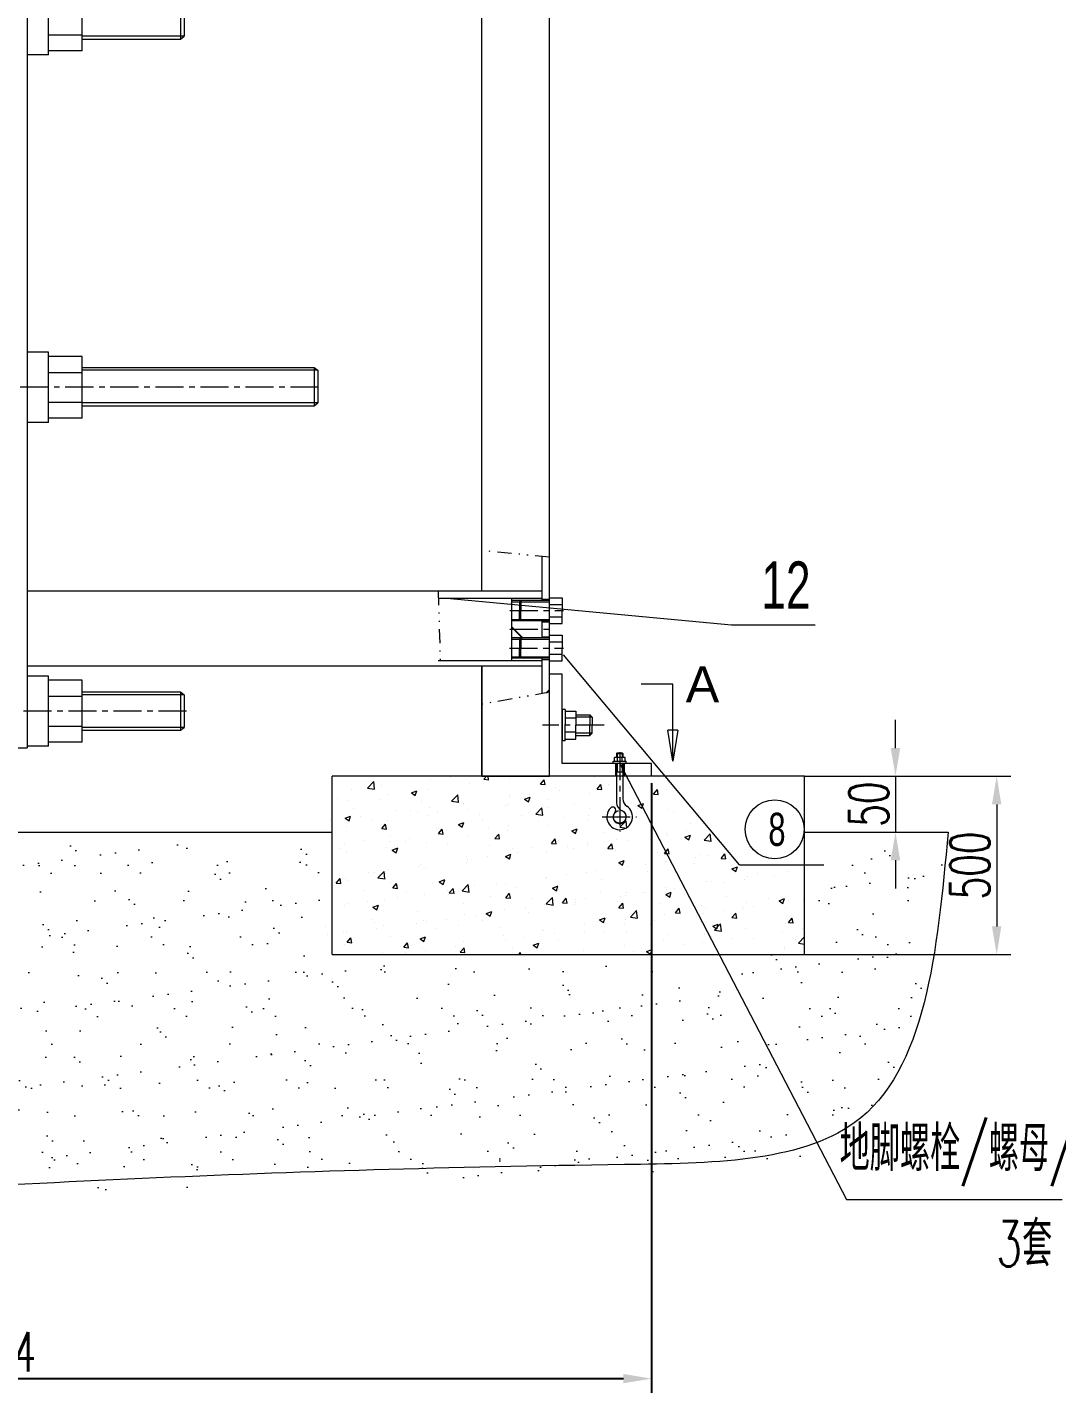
# Model space of a CAD drawing. Header units: millimetres. Extents: x 2882 to 3476, y 1065 to 1485.
# Drawn here: x 3013.6 to 3105, y 1227.7 to 1349 of the extents above; entities that cross this region are included whole.
import ezdxf

# ---------------------------------------------------------------- set-up
doc = ezdxf.new("R2010")
doc.units = ezdxf.units.MM
doc.linetypes.add('CENTERX2', pattern=[4, 2.5, -0.5, 0.5, -0.5])
doc.linetypes.add('DIVIDE', pattern=[31.75, 12.7, -6.35, 0, -6.35, 0, -6.35])
doc.layers.get('DEFPOINTS').update_dxf_attribs({"lineweight": 18})
for name, color, linetype, lineweight, true_color in [('1', 1, 'Continuous', 18, 0xff0000), ('2', 2, 'Continuous', 18, 0xffff00), ('3', 3, 'CENTERX2', 18, 0x00ff00), ('4', 4, 'DIVIDE', 18, 0x00ffff)]:
    doc.layers.add(name, color=color, linetype=linetype, lineweight=lineweight, true_color=true_color)
doc.styles.add('HZ', font='txt.shx', dxfattribs={"width": 0.67, "bigfont": 'hztxt.shx'})
doc.styles.get("Standard").update_dxf_attribs({"font": 'arial.ttf'})
doc.dimstyles.new('STANDARD$0', dxfattribs={"dimtxt": 3.5, "dimasz": 2.5, "dimexe": 1.25, "dimexo": 0.625, "dimtad": 1, "dimdec": 4, "dimdsep": 46, "dimtxsty": 'HZ', "dimcen": 2.5, "dimdle": 5, "dimadec": 0, "dimazin": 0, "dimtfac": 1, "dimtmove": 0, "dimatfit": 3, "dimfxl": 0, "dimtolj": 1, "dimlwd": -1, "dimlwe": -1, "dimarcsym": 0})

# ---------------------------------------------------------------- blocks, each defined once
blk = doc.blocks.new('_CLOSED')
at = {"color": 0, "linetype": 'ByBlock', "lineweight": -2}
for p, q in [((-1, 0.166667), (0, 0)), ((-1, 0.166667), (-1, -0.166667)), ((0, 0), (-1, -0.166667)), ((0, 0), (-1, 0))]:
    blk.add_line(p, q, dxfattribs=at)
blk = doc.blocks.new('*D32')
at = {"layer": '2', "color": 2, "transparency": 16777216}
for p, q in [((3082.6, 1282.47), (3100.91, 1282.47)), ((3099.66, 1279.97), (3099.66, 1269.13)), ((3082.6, 1266.63), (3100.91, 1266.63))]:
    blk.add_line(p, q, dxfattribs=at)
for points in [[(3099.24, 1279.97), (3100.07, 1279.97), (3099.66, 1282.47)], [(3099.24, 1269.13), (3100.07, 1269.13), (3099.66, 1266.63)]]:
    blk.add_solid(points, dxfattribs=at)
at = {"layer": 'DEFPOINTS', "color": 0, "transparency": 16777216}
for p in [(3082.6, 1282.47), (3082.6, 1266.63), (3099.66, 1266.63)]:
    blk.add_point(p, dxfattribs=at)
at = {"layer": '2', "color": 2, "transparency": 16777216, "insert": (3097.28, 1274.55), "char_height": 3.5, "attachment_point": 5, "rotation": 90, "style": 'HZ'}
blk.add_mtext('\\A1;500', dxfattribs=at)
blk = doc.blocks.new('*D33')
at = {"layer": '2', "color": 2, "transparency": 16777216}
for p, q in [((3090.67, 1284.97), (3090.67, 1287.47)), ((3082.6, 1282.47), (3091.92, 1282.47)), ((3090.67, 1282.47), (3090.67, 1277.51)), ((3082.6, 1277.51), (3091.92, 1277.51)), ((3090.67, 1275.01), (3090.67, 1272.51))]:
    blk.add_line(p, q, dxfattribs=at)
for points in [[(3090.25, 1284.97), (3091.09, 1284.97), (3090.67, 1282.47)], [(3090.25, 1275.01), (3091.09, 1275.01), (3090.67, 1277.51)]]:
    blk.add_solid(points, dxfattribs=at)
at = {"layer": 'DEFPOINTS', "color": 0, "transparency": 16777216}
for p in [(3082.6, 1282.47), (3082.6, 1277.51), (3090.67, 1277.51)]:
    blk.add_point(p, dxfattribs=at)
at = {"layer": '2', "color": 2, "transparency": 16777216, "insert": (3088.3, 1279.99), "char_height": 3.5, "attachment_point": 5, "rotation": 90, "style": 'HZ'}
blk.add_mtext('\\A1;50', dxfattribs=at)
blk = doc.blocks.new('*D56')
at = {"color": 0, "transparency": 16777216}
for p, q in [((3069.01, 1281.85), (3069.01, 1227.73)), ((2953.64, 1234.12), (2953.64, 1227.73)), ((2956.14, 1228.98), (3066.51, 1228.98))]:
    blk.add_line(p, q, dxfattribs=at)
for points in [[(2956.14, 1229.4), (2956.14, 1228.57), (2953.64, 1228.98)], [(3066.51, 1229.4), (3066.51, 1228.57), (3069.01, 1228.98)]]:
    blk.add_solid(points, dxfattribs=at)
at = {"layer": 'DEFPOINTS', "color": 0, "transparency": 16777216}
for p in [(3069.01, 1282.47), (2953.64, 1234.74), (3069.01, 1228.98)]:
    blk.add_point(p, dxfattribs=at)
at = {"color": 0, "transparency": 16777216, "insert": (3011.33, 1231.36), "char_height": 3.5, "attachment_point": 5, "style": 'HZ'}
blk.add_mtext('\\A1;924', dxfattribs=at)

msp = doc.modelspace()

# ---------------------------------------------------------------- hatches: boundary and pattern name
at = {"ltscale": 0.25}
h = msp.add_hatch(dxfattribs=at)
h.set_pattern_fill('ANSI31', color=256, scale=4.2, style=0)
h.set_pattern_definition([(45, (2759.299, 631.195), (-9.42927, 9.42927), [])])
h.paths.add_polyline_path([(3059.94118, 1301.91648), (3059.25325, 1301.98446), (3059.25325, 1298.18602), (3059.94118, 1298.18602)], flags=0)
h.paths.add_polyline_path([(3059.94118, 1292.8453), (3059.25325, 1292.8453), (3059.25325, 1289.80622), (3059.94118, 1289.92806), (3059.94118, 1291.54516)], flags=0)
h = msp.add_hatch(dxfattribs=at)
h.set_pattern_fill('ANSI31', color=256, scale=4.2, angle=90, style=0)
h.set_pattern_definition([(135, (2759.299, 631.195), (-9.42927, -9.42927), [])])
h.paths.add_polyline_path([(3059.25325, 1298.08514), (3059.25325, 1298.28472), (3056.55685, 1298.28472), (3056.55685, 1298.08514), (3057.40672, 1298.08514)], flags=0)
h.paths.add_polyline_path([(3056.55685, 1298.08514), (3056.55685, 1297.95851), (3057.27026, 1297.95851), (3057.40672, 1298.08514)], flags=0)
h.paths.add_polyline_path([(3057.40672, 1296.26923), (3057.27026, 1296.39586), (3056.55685, 1296.39586), (3056.55685, 1296.26923)], flags=0)
h.paths.add_polyline_path([(3057.40672, 1296.26923), (3056.55685, 1296.26923), (3056.55685, 1295.51566), (3059.25325, 1295.51566), (3059.25325, 1296.03787), (3058.38737, 1296.26923)], flags=0)
h.paths.add_polyline_path([(3056.55685, 1295.51566), (3056.55685, 1294.7621), (3057.40672, 1294.7621), (3059.25325, 1294.7621), (3059.25325, 1295.51566)], flags=0)
h.paths.add_polyline_path([(3057.27026, 1294.63547), (3057.40672, 1294.7621), (3056.55685, 1294.7621), (3056.55685, 1294.63547)], flags=0)
h.paths.add_polyline_path([(3057.40672, 1292.94619), (3057.27026, 1293.07282), (3056.55685, 1293.07282), (3056.55685, 1292.94619)], flags=0)
h.paths.add_polyline_path([(3059.25325, 1292.7466), (3059.25325, 1292.94619), (3057.40672, 1292.94619), (3056.55685, 1292.94619), (3056.55685, 1292.7466)], flags=0)
at = {"layer": '2'}
h = msp.add_hatch(dxfattribs=at)
h.set_pattern_fill('AR-SAND', color=256, scale=0.1, style=0)
h.set_pattern_definition([(37.5, (2759.299, 631.1955), (-0.160003, 4.894132), [0, -3.8608, 0, -4.318, 0, -4.1275]), (7.5, (2759.299, 631.1955), (4.49523, 7.16825), [0, -2.0828, 0, -3.4798, 0, -1.3335]), (327.5, (2756.1748, 631.1955), (7.909924, 0.014372), [0, -1.27, 0, -4.572, 0, -5.969]), (317.5, (2756.175, 631.1955), (7.635565, 2.229293), [0, -0.635, 0, -2.9972, 0, -3.429])])
edge = h.paths.add_edge_path(flags=0)
edge.add_spline(control_points=[(3083.68021, 1249.93619), (3084.89727, 1250.39675), (3093.25051, 1254.68216), (3094.37249, 1266.91394), (3095.34422, 1277.50778)], knot_values=[0, 0, 0, 0, 4.242408219, 31.681497009, 31.681497009, 31.681497009, 31.681497009], weights=[1, 1, 1, 1, 1], degree=3, periodic=0)
edge.add_line((3095.34422, 1277.50778), (3083.42731, 1277.50778))
edge.add_arc((3080.94054, 1278.32982), 2.61912, 309.2868787, 341.7078902, ccw=False)
edge.add_line((3082.59897, 1276.30266), (3082.59897, 1266.63354))
edge.add_line((3082.59897, 1266.63354), (3075.001, 1266.63354))
edge.add_line((3075.001, 1266.63354), (3083.68021, 1249.93619))
h = msp.add_hatch(dxfattribs=at)
h.set_pattern_fill('AR-SAND', color=256, scale=0.1, style=0)
h.set_pattern_definition([(37.5, (2165.005, 630.219), (-0.160003, 4.894132), [0, -3.8608, 0, -4.318, 0, -4.1275]), (7.5, (2165.005, 630.219), (4.495233, 7.16825), [0, -2.0828, 0, -3.4798, 0, -1.3335]), (327.5, (2161.881, 630.219), (7.909924, 0.014372), [0, -1.27, 0, -4.572, 0, -5.969]), (317.5, (2161.881, 630.219), (7.635565, 2.229293), [0, -0.635, 0, -2.9972, 0, -3.429])])
edge = h.paths.add_edge_path(flags=0)
edge.add_spline(control_points=[(2931.34531, 1276.53142), (2928.79661, 1267.68021), (2920.81709, 1239.96874), (3001.38374, 1244.70351), (3038.38643, 1246.78755), (3078.59278, 1247.14587), (3083.38641, 1248.95983)], knot_values=[0, 0, 0, 0, 24.206218146, 75.785082964, 166.21556934, 183.086751471, 183.086751471, 183.086751471, 183.086751471], weights=[1, 1, 1, 1, 1, 1, 1], degree=3, periodic=0)
edge.add_line((3083.38641, 1248.95983), (3074.7072, 1265.65718))
edge.add_line((3074.7072, 1265.65718), (3040.35198, 1265.65718))
edge.add_line((3040.35198, 1265.65718), (3040.35198, 1276.53142))
edge.add_line((3040.35198, 1276.53142), (2984.25671, 1276.53142))
edge.add_line((2984.25671, 1276.53142), (2984.25671, 1265.65718))
edge.add_line((2984.25671, 1265.65718), (2942.30351, 1265.65718))
edge.add_line((2942.30351, 1265.65718), (2942.30351, 1276.53142))
edge.add_line((2942.30351, 1276.53142), (2931.34531, 1276.53142))

# ---------------------------------------------------------------- linework, layer by layer
at = {"layer": '1', "ltscale": 0.25}
for p, q in [((3013.56863, 1426.71796), (3013.56863, 1284.99316)), ((3053.93098, 1298.91616), (3053.93098, 1426.71796)), ((3059.94118, 1282.47316), (3059.94118, 1426.71796)), ((3013.56863, 1352.75273), (3013.56863, 1346.51463)), ((3027.162, 1351.33498), (3027.162, 1347.93238)), ((3027.5022, 1351.0835), (3027.5022, 1348.18385)), ((3027.162, 1347.93238), (3027.5022, 1348.18385)), ((3013.56863, 1320.12737), (3013.56863, 1313.88927)), ((3039.03025, 1318.77037), (3039.37045, 1318.5189)), ((3039.03025, 1318.77037), (3039.03025, 1315.36777)), ((3039.37045, 1318.5189), (3039.37045, 1315.61925)), ((3039.37045, 1318.45815), (3039.37045, 1315.61925)), ((3039.03025, 1315.36777), (3039.37045, 1315.61925)), ((3059.25325, 1301.98446), (3059.25325, 1298.08514)), ((3059.25325, 1298.91616), (3013.56863, 1298.91616)), ((3050.07111, 1298.28472), (3059.25325, 1298.28472)), ((3056.55685, 1298.28472), (3056.55685, 1292.7466)), ((3056.55685, 1297.95851), (3057.27026, 1297.95851)), ((3057.40672, 1298.08514), (3057.27026, 1297.95851)), ((3057.27026, 1297.95851), (3057.27026, 1297.17718)), ((3059.94118, 1298.08514), (3057.40672, 1298.08514)), ((3057.40672, 1298.08514), (3057.40672, 1297.17718)), ((3059.25325, 1298.18602), (3059.94118, 1298.18602)), ((3059.94118, 1298.31232), (3061.0616, 1298.31232)), ((3059.94118, 1297.72037), (3061.0616, 1297.72037)), ((3061.0616, 1298.31232), (3061.0616, 1297.17718)), ((3056.55685, 1296.39586), (3057.26429, 1296.39586)), ((3057.27026, 1296.39586), (3057.27026, 1297.17718)), ((3057.40672, 1296.26923), (3057.27026, 1296.39586)), ((3057.40672, 1296.26923), (3057.40672, 1297.17718)), ((3059.94118, 1296.26923), (3057.40672, 1296.26923)), ((3059.25325, 1296.26923), (3059.25325, 1294.7621)), ((3059.25325, 1296.16834), (3059.94118, 1296.16834)), ((3059.94118, 1296.634), (3061.0616, 1296.634)), ((3059.94118, 1296.04205), (3061.0616, 1296.04205)), ((3061.0616, 1296.04205), (3061.0616, 1297.17718)), ((3059.25325, 1294.86298), (3059.94118, 1294.86298)), ((3059.94118, 1294.98928), (3061.0616, 1294.98928)), ((3061.0616, 1294.98928), (3061.0616, 1293.85414)), ((3056.55685, 1294.63547), (3057.27026, 1294.63547)), ((3057.40672, 1294.7621), (3057.27026, 1294.63547)), ((3057.27026, 1294.63547), (3057.27026, 1293.85414)), ((3057.27026, 1293.07282), (3057.27026, 1293.85414)), ((3057.40672, 1294.7621), (3057.40672, 1293.85414)), ((3059.94118, 1294.7621), (3057.40672, 1294.7621)), ((3057.40672, 1292.94619), (3057.40672, 1293.85414)), ((3059.94118, 1294.39733), (3061.0616, 1294.39733)), ((3061.0616, 1292.71901), (3061.0616, 1293.85414)), ((3050.07111, 1292.7466), (3059.25325, 1292.7466)), ((3056.55685, 1293.07282), (3057.27026, 1293.07282)), ((3057.40672, 1292.94619), (3057.27026, 1293.07282)), ((3059.94118, 1292.94619), (3057.40672, 1292.94619)), ((3059.25325, 1292.94619), (3059.25325, 1289.80622)), ((3059.25325, 1292.8453), (3059.94118, 1292.8453)), ((3059.94118, 1293.31096), (3061.0616, 1293.31096)), ((3059.94118, 1292.71901), (3061.0616, 1292.71901)), ((3059.25325, 1292.25226), (3013.56863, 1292.25226)), ((3013.56863, 1291.36965), (3013.56863, 1285.13155)), ((3053.93098, 1292.25226), (3053.93098, 1282.47316)), ((3053.93098, 1282.47316), (3053.93098, 1292.25226)), ((3027.162, 1289.9519), (3027.5022, 1289.70042)), ((3027.162, 1289.9519), (3027.162, 1286.5493)), ((3027.5022, 1289.70042), (3027.5022, 1286.80077)), ((3061.3432, 1288.39434), (3061.07518, 1288.39434)), ((3061.07518, 1288.39434), (3061.07518, 1285.62398)), ((3061.3432, 1288.39434), (3061.3432, 1287.00916)), ((3061.3432, 1288.25712), (3062.28765, 1288.25712)), ((3062.28765, 1287.63314), (3061.3432, 1287.63314)), ((3062.28765, 1288.25712), (3062.28765, 1287.00916)), ((3062.28765, 1287.91522), (3063.52456, 1287.91522)), ((3063.52456, 1287.91522), (3063.73407, 1287.71458)), ((3063.52456, 1287.91522), (3063.52456, 1287.00916)), ((3063.73407, 1287.71458), (3063.73407, 1287.00916)), ((3027.162, 1286.5493), (3027.5022, 1286.80077)), ((3061.3432, 1285.62398), (3061.3432, 1287.00916)), ((3062.28765, 1286.38517), (3061.3432, 1286.38517)), ((3062.28765, 1285.76119), (3062.28765, 1287.00916)), ((3062.28765, 1285.76119), (3062.28765, 1287.00916)), ((3063.52456, 1286.10309), (3063.52456, 1287.00916)), ((3063.73407, 1286.30373), (3063.73407, 1287.00916)), ((3061.3432, 1285.62398), (3061.07518, 1285.62398)), ((3061.3432, 1285.76119), (3062.28765, 1285.76119)), ((3062.28765, 1286.10309), (3063.52456, 1286.10309)), ((3063.52456, 1286.10309), (3063.73407, 1286.30373)), ((3007.89863, 1284.99316), (3013.56863, 1284.99316)), ((3053.93098, 1282.47316), (3059.94118, 1282.47316))]:
    msp.add_line(p, q, dxfattribs=at)
at = {"layer": '1'}
for p, q in [((3015.45897, 1346.51463), (3015.45897, 1352.75273)), ((3018.43624, 1346.89269), (3018.43624, 1352.37466)), ((3015.45897, 1348.31044), (3018.43624, 1348.31044)), ((3018.43624, 1347.93238), (3027.162, 1347.93238)), ((3015.45897, 1346.51463), (3013.56863, 1346.51463)), ((3018.43624, 1346.89269), (3015.45897, 1346.89269)), ((3015.45897, 1320.12737), (3013.56863, 1320.12737)), ((3015.45897, 1313.88927), (3015.45897, 1320.12737)), ((3018.43624, 1319.7493), (3015.45897, 1319.7493)), ((3018.43624, 1314.26734), (3018.43624, 1319.7493)), ((3015.45897, 1318.33155), (3018.43624, 1318.33155)), ((3018.43624, 1318.77037), (3039.03025, 1318.77037)), ((3015.45897, 1315.68509), (3018.43624, 1315.68509)), ((3018.43624, 1314.26734), (3015.45897, 1314.26734)), ((3018.43624, 1315.36777), (3039.03025, 1315.36777)), ((3015.45897, 1313.88927), (3013.56863, 1313.88927)), ((3015.45897, 1291.36965), (3013.56863, 1291.36965)), ((3015.45897, 1285.13155), (3015.45897, 1291.36965)), ((3018.43624, 1290.99158), (3015.45897, 1290.99158)), ((3018.43624, 1285.50962), (3018.43624, 1290.99158)), ((3015.45897, 1289.57383), (3018.43624, 1289.57383)), ((3018.43624, 1289.9519), (3027.162, 1289.9519)), ((3015.45897, 1286.92737), (3018.43624, 1286.92737)), ((3018.43624, 1286.5493), (3027.162, 1286.5493)), ((3015.45897, 1285.13155), (3013.56863, 1285.13155)), ((3018.43624, 1285.50962), (3015.45897, 1285.50962)), ((3065.90098, 1284.50094), (3065.94718, 1284.54714)), ((3065.90098, 1284.50094), (3066.45538, 1284.50094)), ((3065.90098, 1284.50094), (3065.90098, 1284.14146)), ((3065.94718, 1284.54714), (3066.40918, 1284.54714)), ((3066.45538, 1284.50094), (3066.40918, 1284.54714)), ((3066.45538, 1284.50094), (3066.45538, 1284.14146)), ((3065.59352, 1283.60716), (3065.59352, 1283.80526)), ((3065.59352, 1283.80526), (3066.76284, 1283.80526)), ((3065.90098, 1283.60716), (3065.90098, 1280.14936)), ((3066.45538, 1283.60716), (3066.45538, 1280.47847)), ((3066.76284, 1283.60716), (3066.76284, 1283.80526))]:
    msp.add_line(p, q, dxfattribs=at)
at = {"layer": '1', "ltscale": 200}
for p, q in [((3059.94118, 1282.47316), (3059.94118, 1291.54516)), ((3061.07518, 1291.54516), (3059.94118, 1291.54516)), ((3061.07518, 1283.60716), (3061.07518, 1291.54516)), ((3069.01318, 1283.60716), (3061.07518, 1283.60716)), ((3069.01318, 1282.47316), (3069.01318, 1283.60716)), ((3069.01318, 1282.47316), (3059.94118, 1282.47316))]:
    msp.add_line(p, q, dxfattribs=at)
at = {"layer": '1', "ltscale": 0.1}
for p, q in [((3066.67301, 1284.14146), (3065.70921, 1284.14146)), ((3065.70921, 1283.80825), (3065.70921, 1284.14146)), ((3065.99788, 1283.80825), (3065.99788, 1284.14146)), ((3066.38434, 1283.80825), (3066.38434, 1284.14146)), ((3066.67301, 1283.80526), (3066.67301, 1284.14146)), ((3065.8151, 1283.60716), (3065.8151, 1282.47316)), ((3066.57977, 1283.60716), (3066.57977, 1282.47316))]:
    msp.add_line(p, q, dxfattribs=at)
at = {"layer": '1', "lineweight": 0}
for p, q in [((3065.90098, 1282.84867), (3066.45538, 1282.84867)), ((3082.59897, 1282.47316), (3040.64578, 1282.47316)), ((3040.64578, 1266.63354), (3040.64578, 1282.47316)), ((3082.59897, 1266.63354), (3082.59897, 1282.47316)), ((2984.55051, 1277.50778), (3040.64578, 1277.50778)), ((3082.59897, 1277.50778), (3095.34422, 1277.50778)), ((3040.64578, 1266.63354), (3082.59897, 1266.63354))]:
    msp.add_line(p, q, dxfattribs=at)
at = {"layer": '1'}
for centre, radius, start, end in [((3067.26388, 1280.47847), 0.8085, 180, 236.1390686), ((3066.17818, 1278.8604), 1.14007, 136.2364017, 56.1390686), ((3065.55502, 1279.45723), 0.2772, 316.2364017, 136.2364017), ((3066.17818, 1278.8604), 0.58567, 136.2364017, 67.5989023), ((3066.70948, 1280.14936), 0.8085, 180, 247.5989023)]:
    msp.add_arc(centre, radius, start, end, dxfattribs=at)
at = {"layer": '2', "ltscale": 0.25}
for p, q in [((3027.5022, 1348.18385), (3018.43624, 1348.18385)), ((3039.37045, 1318.5189), (3018.43624, 1318.5189)), ((3039.37045, 1315.61925), (3018.43624, 1315.61925)), ((3057.40672, 1298.08514), (3056.55685, 1298.08514)), ((3057.27026, 1297.95851), (3059.94118, 1297.95851)), ((3057.40672, 1296.26923), (3056.55685, 1296.26923)), ((3057.27026, 1296.39586), (3059.94118, 1296.39586)), ((3057.40672, 1294.7621), (3056.55685, 1294.7621)), ((3057.27026, 1294.63547), (3059.94118, 1294.63547)), ((3057.40672, 1292.94619), (3056.55685, 1292.94619)), ((3057.27026, 1293.07282), (3059.94118, 1293.07282)), ((3027.5022, 1289.70042), (3018.43624, 1289.70042)), ((3063.73407, 1287.71458), (3062.28765, 1287.71458)), ((3027.5022, 1286.80077), (3018.43624, 1286.80077)), ((3063.73407, 1286.30373), (3062.28765, 1286.30373))]:
    msp.add_line(p, q, dxfattribs=at)
at = {"layer": '2', "ltscale": 0.5}
for p, q in [((3050.82468, 1298.28994), (3076.10055, 1295.90656)), ((3076.10055, 1295.90656), (3083.52447, 1295.90656)), ((3076.8258, 1274.59434), (3061.18609, 1293.2506)), ((3076.8258, 1274.59434), (3084.29592, 1274.59434))]:
    msp.add_line(p, q, dxfattribs=at)
at = {"layer": '2'}
for p, q in [((3065.94718, 1284.54714), (3065.94718, 1284.14146)), ((3066.40918, 1284.54714), (3066.40918, 1284.14146)), ((3065.94718, 1283.60716), (3065.94718, 1282.84867)), ((3066.17818, 1283.60716), (3086.30792, 1244.88092)), ((3066.40918, 1283.60716), (3066.40918, 1282.84867)), ((3043.78472, 1281.42337), (3044.32994, 1281.9916)), ((3044.40632, 1281.32501), (3044.32898, 1281.9898)), ((3044.98303, 1281.61802), (3044.98303, 1281.61802)), ((3049.40388, 1282.20004), (3049.40388, 1282.20004)), ((3051.15626, 1282.43074), (3051.15626, 1282.43074)), ((3052.80886, 1281.81146), (3052.80886, 1281.81146)), ((3054.12402, 1282.20318), (3054.35056, 1282.47316)), ((3054.12402, 1282.20318), (3054.54242, 1282.16657)), ((3054.54151, 1282.16419), (3054.48452, 1282.47316)), ((3056.40292, 1282.30433), (3056.40292, 1282.30433)), ((3059.14484, 1281.76391), (3059.48231, 1282.16609)), ((3059.14484, 1281.76391), (3059.56324, 1281.72731)), ((3059.56233, 1281.72492), (3059.48139, 1282.1637)), ((3063.94073, 1282.47316), (3063.96435, 1282.45722)), ((3063.96342, 1282.45484), (3063.96957, 1282.47316)), ((3064.16566, 1281.32465), (3064.50313, 1281.72682)), ((3064.58315, 1281.28565), (3064.50221, 1281.72443)), ((3064.5542, 1282.15634), (3064.5542, 1282.15634)), ((3065.2111, 1281.76265), (3065.2111, 1281.76265)), ((3066.96348, 1281.99336), (3066.96348, 1281.99336)), ((3069.6146, 1282.34239), (3069.6146, 1282.34239)), ((3070.61906, 1281.88804), (3070.61906, 1281.88804)), ((3040.57952, 1281.03829), (3040.57952, 1281.03829)), ((3041.07287, 1280.5211), (3041.07287, 1280.5211)), ((3042.04335, 1280.34562), (3042.04335, 1280.34562)), ((3042.3319, 1281.269), (3042.3319, 1281.269)), ((3043.78472, 1281.42337), (3044.40728, 1281.32681)), ((3044.80962, 1280.36321), (3044.80962, 1280.36321)), ((3045.63741, 1280.83849), (3045.63741, 1280.83849)), ((3047.67469, 1280.99498), (3048.16482, 1281.18312)), ((3047.67469, 1280.99498), (3048.02289, 1280.76012)), ((3048.02196, 1280.75775), (3048.16389, 1281.18075)), ((3049.17315, 1281.28662), (3049.17315, 1281.28662)), ((3051.25541, 1280.26473), (3051.80063, 1280.83297)), ((3051.87701, 1280.16637), (3051.79967, 1280.83116)), ((3056.38675, 1280.60091), (3056.38675, 1280.60091)), ((3056.38959, 1280.75487), (3056.38959, 1280.75487)), ((3057.7346, 1280.43437), (3058.22472, 1280.62251)), ((3057.7346, 1280.43437), (3058.08279, 1280.19951)), ((3058.08187, 1280.19713), (3058.2238, 1280.62013)), ((3058.13913, 1280.83161), (3058.13913, 1280.83161)), ((3059.85355, 1280.4222), (3059.85355, 1280.4222)), ((3060.47189, 1281.45561), (3060.47189, 1281.45561)), ((3060.79025, 1281.18064), (3060.79025, 1281.18064)), ((3063.48925, 1280.94704), (3063.48925, 1280.94704)), ((3064.16566, 1281.32465), (3064.58407, 1281.28804)), ((3066.2315, 1280.61937), (3066.2315, 1280.61937)), ((3067.08331, 1281.43991), (3067.08331, 1281.43991)), ((3069.18648, 1280.88538), (3069.60489, 1280.84878)), ((3069.18649, 1280.88538), (3069.52395, 1281.28756)), ((3069.60397, 1280.84638), (3069.52303, 1281.28516)), ((3070.31381, 1281.32011), (3070.31381, 1281.32011)), ((3042.5488, 1279.58082), (3042.5488, 1279.58082)), ((3046.28556, 1279.42294), (3046.28556, 1279.42294)), ((3047.56239, 1279.43916), (3047.56239, 1279.43916)), ((3048.22498, 1279.3534), (3048.22498, 1279.3534)), ((3048.54638, 1280.20533), (3048.54638, 1280.20533)), ((3049.31477, 1279.66986), (3049.31477, 1279.66986)), ((3050.02232, 1279.26505), (3050.02232, 1279.26505)), ((3051.25541, 1280.26473), (3051.87797, 1280.16818)), ((3051.96589, 1280.01889), (3051.96589, 1280.01889)), ((3052.28314, 1280.04744), (3052.28314, 1280.04744)), ((3052.30729, 1280.05414), (3052.30729, 1280.05414)), ((3052.72374, 1279.4812), (3052.72374, 1279.4812)), ((3053.75907, 1279.10717), (3053.75907, 1279.10717)), ((3056.01989, 1279.88956), (3056.01989, 1279.88956)), ((3056.3178, 1279.97407), (3056.3178, 1279.97407)), ((3058.0669, 1279.2179), (3058.0669, 1279.2179)), ((3058.7261, 1279.1061), (3059.27131, 1279.67434)), ((3058.7261, 1279.1061), (3059.34865, 1279.00955)), ((3059.34769, 1279.00773), (3059.27035, 1279.67252)), ((3059.75665, 1279.73167), (3059.75665, 1279.73167)), ((3062.1492, 1279.91864), (3062.1492, 1279.91864)), ((3063.49341, 1279.57379), (3063.49341, 1279.57379)), ((3065.12199, 1279.23248), (3065.12199, 1279.23248)), ((3066.99819, 1279.10965), (3066.99819, 1279.10965)), ((3067.23017, 1279.41591), (3067.23017, 1279.41591)), ((3067.77312, 1279.5815), (3067.77312, 1279.5815)), ((3067.7945, 1279.87375), (3068.28463, 1280.0619)), ((3067.7945, 1279.87375), (3068.1427, 1279.63889)), ((3068.14177, 1279.6365), (3068.28371, 1280.05951)), ((3070.53394, 1279.55778), (3070.53394, 1279.55778)), ((3070.96692, 1279.25802), (3070.96692, 1279.25802)), ((3040.49042, 1278.50811), (3040.49042, 1278.50811)), ((3041.79313, 1278.73726), (3042.28326, 1278.92541)), ((3041.79313, 1278.73726), (3042.14133, 1278.5024)), ((3041.95823, 1278.01536), (3041.95823, 1278.01536)), ((3042.1404, 1278.50003), (3042.28234, 1278.92304)), ((3043.14154, 1278.85714), (3043.14154, 1278.85714)), ((3044.14268, 1278.65267), (3044.14268, 1278.65267)), ((3045.05364, 1277.81636), (3045.3911, 1278.21854)), ((3045.47112, 1277.77738), (3045.39018, 1278.21616)), ((3045.55229, 1278.50823), (3045.55229, 1278.50823)), ((3049.08803, 1278.95636), (3049.08803, 1278.95636)), ((3051.85304, 1278.17665), (3052.34317, 1278.36479)), ((3051.85304, 1278.17665), (3052.20123, 1277.94179)), ((3052.20031, 1277.93941), (3052.34224, 1278.36242)), ((3053.98459, 1278.51717), (3053.98459, 1278.51717)), ((3056.29764, 1278.07073), (3056.29764, 1278.07073)), ((3057.49583, 1278.94928), (3057.49583, 1278.94928)), ((3058.94876, 1278.41976), (3058.94876, 1278.41976)), ((3059.76843, 1278.09195), (3059.76843, 1278.09195)), ((3061.23259, 1278.7914), (3061.23259, 1278.7914)), ((3063.36961, 1279.00177), (3063.36961, 1279.00177)), ((3063.40413, 1278.61678), (3063.40413, 1278.61678)), ((3064.96934, 1278.63352), (3064.96934, 1278.63352)), ((3066.19678, 1277.94747), (3066.742, 1278.5157)), ((3066.19678, 1277.94747), (3066.81934, 1277.85091)), ((3066.81838, 1277.84909), (3066.74104, 1278.51388)), ((3068.7061, 1278.47563), (3068.7061, 1278.47563)), ((3068.90487, 1278.16968), (3068.90487, 1278.16968)), ((3072.44286, 1278.31775), (3072.44286, 1278.31775)), ((3072.98717, 1278.87042), (3072.98717, 1278.87042)), ((3043.41696, 1276.80505), (3043.41696, 1276.80505)), ((3045.05364, 1277.81636), (3045.47204, 1277.77976)), ((3045.7209, 1276.67827), (3045.7209, 1276.67827)), ((3045.81999, 1277.1157), (3045.81999, 1277.1157)), ((3047.15372, 1276.64717), (3047.15372, 1276.64717)), ((3047.47328, 1276.90898), (3047.47328, 1276.90898)), ((3049.90229, 1277.81643), (3049.90229, 1277.81643)), ((3050.07446, 1277.3771), (3050.41192, 1277.77927)), ((3050.07446, 1277.3771), (3050.49286, 1277.34049)), ((3050.12441, 1277.25801), (3050.12441, 1277.25801)), ((3050.49194, 1277.33811), (3050.411, 1277.77689)), ((3052.63862, 1277.15094), (3052.63862, 1277.15094)), ((3054.54526, 1277.84002), (3054.54526, 1277.84002)), ((3055.09528, 1276.93783), (3055.43274, 1277.34001)), ((3055.09528, 1276.93783), (3055.51368, 1276.90123)), ((3055.51276, 1276.89884), (3055.43183, 1277.33762)), ((3056.23268, 1277.64382), (3056.23268, 1277.64382)), ((3060.1161, 1276.49857), (3060.45357, 1276.90074)), ((3060.53358, 1276.45957), (3060.45265, 1276.89835)), ((3060.74026, 1276.76821), (3060.74026, 1276.76821)), ((3061.91294, 1277.61603), (3062.40307, 1277.80418)), ((3061.91295, 1277.61603), (3062.26114, 1277.38117)), ((3062.26021, 1277.37879), (3062.40215, 1277.80179)), ((3064.82257, 1277.46895), (3064.82257, 1277.46895)), ((3065.93163, 1276.82062), (3065.93163, 1276.82062)), ((3066.91307, 1276.7794), (3066.91307, 1276.7794)), ((3070.35248, 1277.40264), (3070.35248, 1277.40264)), ((3070.44882, 1277.22753), (3070.44882, 1277.22753)), ((3071.97285, 1277.05542), (3072.46298, 1277.24356)), ((3071.97285, 1277.05542), (3072.32105, 1276.82056)), ((3072.10486, 1277.63334), (3072.10486, 1277.63334)), ((3072.32012, 1276.81817), (3072.46205, 1277.24117)), ((3073.66747, 1276.78883), (3074.21269, 1277.35707)), ((3073.66747, 1276.78883), (3074.29003, 1276.69228)), ((3074.08453, 1277.75236), (3074.08453, 1277.75236)), ((3074.28906, 1276.69046), (3074.21173, 1277.35525)), ((3041.30005, 1276.09626), (3041.30005, 1276.09626)), ((3041.73768, 1276.41496), (3041.73768, 1276.41496)), ((3041.87311, 1275.6851), (3041.87311, 1275.6851)), ((3045.46717, 1276.17798), (3045.46717, 1276.17798)), ((3045.97148, 1275.91893), (3046.46161, 1276.10707)), ((3045.97148, 1275.91893), (3046.31968, 1275.68407)), ((3046.31875, 1275.6817), (3046.46068, 1276.1047)), ((3049.00292, 1276.62611), (3049.00292, 1276.62611)), ((3050.89048, 1276.48928), (3050.89048, 1276.48928)), ((3054.62723, 1276.3314), (3054.62723, 1276.3314)), ((3056.03139, 1275.35832), (3056.52152, 1275.54646)), ((3056.37865, 1275.12108), (3056.52059, 1275.54408)), ((3056.65796, 1276.06748), (3056.65796, 1276.06748)), ((3057.10728, 1275.65887), (3057.10728, 1275.65887)), ((3058.36399, 1276.17351), (3058.36399, 1276.17351)), ((3059.68331, 1275.76169), (3059.68331, 1275.76169)), ((3060.1161, 1276.49857), (3060.5345, 1276.46196)), ((3061.52813, 1276.24089), (3061.52813, 1276.24089)), ((3062.10075, 1276.01563), (3062.10075, 1276.01563)), ((3063.28051, 1276.47159), (3063.28051, 1276.47159)), ((3063.31902, 1276.28652), (3063.31902, 1276.28652)), ((3065.13692, 1276.0593), (3065.47439, 1276.46148)), ((3065.13692, 1276.0593), (3065.55532, 1276.0227)), ((3065.55441, 1276.0203), (3065.47347, 1276.45908)), ((3065.8375, 1275.85774), (3065.8375, 1275.85774)), ((3069.57426, 1275.69986), (3069.57426, 1275.69986)), ((3070.15774, 1275.62004), (3070.49521, 1276.02221)), ((3070.15774, 1275.62004), (3070.57615, 1275.58343)), ((3070.57523, 1275.58103), (3070.49429, 1276.01981)), ((3073.31102, 1275.54198), (3073.31102, 1275.54198)), ((3075.17857, 1275.18077), (3075.51603, 1275.58295)), ((3075.59605, 1275.14177), (3075.51511, 1275.58054)), ((3048.28292, 1274.49712), (3048.28292, 1274.49712)), ((3048.49335, 1274.66601), (3048.49335, 1274.66601)), ((3048.9178, 1274.29585), (3048.9178, 1274.29585)), ((3052.5535, 1274.82069), (3052.5535, 1274.82069)), ((3052.57566, 1275.36674), (3052.57566, 1275.36674)), ((3052.70377, 1275.07914), (3052.70377, 1275.07914)), ((3054.45615, 1275.30985), (3054.45615, 1275.30985)), ((3056.03139, 1275.35832), (3056.37958, 1275.12346)), ((3056.14756, 1275.31356), (3056.14756, 1275.31356)), ((3066.09129, 1274.7977), (3066.58142, 1274.98584)), ((3066.09129, 1274.7977), (3066.43949, 1274.56284)), ((3066.43856, 1274.56046), (3066.58049, 1274.98346)), ((3066.82795, 1274.44914), (3066.82795, 1274.44914)), ((3068.511, 1274.64176), (3068.511, 1274.64176)), ((3070.26338, 1274.87246), (3070.26338, 1274.87246)), ((3070.3637, 1274.89727), (3070.3637, 1274.89727)), ((3072.69816, 1274.69377), (3072.69816, 1274.69377)), ((3072.9145, 1275.22149), (3072.9145, 1275.22149)), ((3073.99941, 1275.42211), (3073.99941, 1275.42211)), ((3075.17857, 1275.18077), (3075.59697, 1275.14417)), ((3076.1512, 1274.23709), (3076.64133, 1274.42523)), ((3076.1512, 1274.23709), (3076.4994, 1274.00223)), ((3076.49847, 1273.99983), (3076.6404, 1274.42284)), ((3082.54007, 1274.55827), (3082.54007, 1274.55827)), ((3041.00408, 1272.99028), (3041.34154, 1273.39246)), ((3041.42156, 1272.9513), (3041.34062, 1273.39008)), ((3041.78799, 1273.35485), (3041.78799, 1273.35485)), ((3042.05382, 1273.22808), (3042.05382, 1273.22808)), ((3043.87942, 1273.91739), (3043.87942, 1273.91739)), ((3044.41105, 1273.96527), (3044.41105, 1273.96527)), ((3044.71277, 1273.4459), (3045.25799, 1274.01414)), ((3044.71277, 1273.4459), (3045.33533, 1273.34935)), ((3045.33437, 1273.34754), (3045.25703, 1274.01233)), ((3045.38205, 1273.84772), (3045.38205, 1273.84772)), ((3045.6318, 1274.1481), (3045.6318, 1274.1481)), ((3045.79058, 1273.0702), (3045.79058, 1273.0702)), ((3050.14983, 1273.1006), (3050.63996, 1273.28874)), ((3050.14983, 1273.1006), (3050.49803, 1272.86574)), ((3050.4971, 1272.86336), (3050.63903, 1273.28637)), ((3059.59819, 1273.43143), (3059.59819, 1273.43143)), ((3059.68664, 1273.48001), (3059.68664, 1273.48001)), ((3061.43902, 1273.71071), (3061.43902, 1273.71071)), ((3063.2339, 1273.95627), (3063.2339, 1273.95627)), ((3064.09014, 1274.05974), (3064.09014, 1274.05974)), ((3064.53356, 1273.2923), (3064.53356, 1273.2923)), ((3068.61586, 1273.99304), (3068.61586, 1273.99304)), ((3073.91429, 1273.09185), (3073.91429, 1273.09185)), ((3074.37547, 1273.1568), (3074.37547, 1273.1568)), ((3075.49386, 1273.04262), (3075.49386, 1273.04262)), ((3077.24624, 1273.27333), (3077.24624, 1273.27333)), ((3077.50835, 1273.58472), (3077.50835, 1273.58472)), ((3078.45777, 1273.85754), (3078.45777, 1273.85754)), ((3079.89737, 1273.62235), (3079.89737, 1273.62235)), ((3081.04409, 1274.03285), (3081.04409, 1274.03285)), ((3041.00408, 1272.99028), (3041.42248, 1272.95368)), ((3043.52975, 1272.28781), (3043.52975, 1272.28781)), ((3046.0249, 1272.55102), (3046.36236, 1272.95319)), ((3046.0249, 1272.55102), (3046.4433, 1272.51441)), ((3046.44238, 1272.51203), (3046.36144, 1272.95081)), ((3047.26651, 1272.12992), (3047.26651, 1272.12992)), ((3048.83268, 1271.96559), (3048.83268, 1271.96559)), ((3049.52733, 1272.91231), (3049.52733, 1272.91231)), ((3050.86229, 1272.31826), (3050.86229, 1272.31826)), ((3051.00327, 1271.97204), (3051.00327, 1271.97204)), ((3051.04572, 1272.11175), (3051.38318, 1272.51393)), ((3051.04572, 1272.11175), (3051.46412, 1272.07515)), ((3051.4632, 1272.07276), (3051.38226, 1272.51154)), ((3052.18346, 1272.28727), (3052.72868, 1272.85551)), ((3052.18346, 1272.28727), (3052.80602, 1272.19072)), ((3052.46839, 1272.49043), (3052.46839, 1272.49043)), ((3052.61467, 1272.54896), (3052.61467, 1272.54896)), ((3052.80505, 1272.18891), (3052.72772, 1272.8537)), ((3053.26409, 1272.75443), (3053.26409, 1272.75443)), ((3054.74003, 1271.81416), (3054.74003, 1271.81416)), ((3055.26579, 1272.89799), (3055.26579, 1272.89799)), ((3056.06244, 1272.9833), (3056.06244, 1272.9833)), ((3056.06654, 1271.67249), (3056.404, 1272.07466)), ((3056.36895, 1271.89083), (3056.36895, 1271.89083)), ((3056.48402, 1271.6335), (3056.40308, 1272.07227)), ((3057.00085, 1272.59655), (3057.00085, 1272.59655)), ((3060.20974, 1272.53998), (3060.69987, 1272.72813)), ((3060.20974, 1272.53998), (3060.55793, 1272.30512)), ((3060.45125, 1272.59157), (3060.45125, 1272.59157)), ((3060.557, 1272.30274), (3060.69894, 1272.72575)), ((3060.7376, 1272.43866), (3060.7376, 1272.43866)), ((3064.47436, 1272.28078), (3064.47436, 1272.28078)), ((3066.66951, 1271.88087), (3066.66951, 1271.88087)), ((3066.74283, 1272.11888), (3066.74283, 1272.11888)), ((3068.21112, 1272.12289), (3068.21112, 1272.12289)), ((3068.42189, 1272.11158), (3068.42189, 1272.11158)), ((3070.26964, 1271.97937), (3070.75977, 1272.16751)), ((3070.26964, 1271.97937), (3070.61784, 1271.74451)), ((3070.27858, 1272.56701), (3070.27858, 1272.56701)), ((3070.29316, 1272.45607), (3070.29316, 1272.45607)), ((3070.61691, 1271.74212), (3070.75884, 1272.16512)), ((3071.07301, 1272.46061), (3071.07301, 1272.46061)), ((3071.94788, 1271.96501), (3071.94788, 1271.96501)), ((3075.68463, 1271.80712), (3075.68463, 1271.80712)), ((3041.70287, 1271.02459), (3041.70287, 1271.02459)), ((3042.03793, 1271.15651), (3042.03793, 1271.15651)), ((3043.79031, 1271.38722), (3043.79031, 1271.38722)), ((3044.26827, 1270.84288), (3044.7584, 1271.03102)), ((3044.26828, 1270.84288), (3044.61647, 1270.60802)), ((3044.61554, 1270.60565), (3044.75747, 1271.02865)), ((3045.29693, 1271.51746), (3045.29693, 1271.51746)), ((3046.44143, 1271.73624), (3046.44143, 1271.73624)), ((3052.28665, 1271.1901), (3052.28665, 1271.1901)), ((3055.97732, 1270.65305), (3055.97732, 1270.65305)), ((3056.06654, 1271.67249), (3056.48494, 1271.63588)), ((3057.84515, 1270.71913), (3057.84515, 1270.71913)), ((3058.47678, 1271.65627), (3058.47678, 1271.65627)), ((3059.51307, 1271.10118), (3059.51307, 1271.10118)), ((3059.59753, 1270.94983), (3059.59753, 1270.94983)), ((3059.65415, 1271.12864), (3060.19937, 1271.69687)), ((3059.65415, 1271.12864), (3060.27671, 1271.03208)), ((3060.27574, 1271.03027), (3060.1984, 1271.69506)), ((3061.08736, 1271.23322), (3061.42482, 1271.6354)), ((3061.08736, 1271.23322), (3061.50576, 1271.19662)), ((3061.50484, 1271.19423), (3061.4239, 1271.63301)), ((3062.12856, 1271.0546), (3062.12856, 1271.0546)), ((3062.21354, 1271.49839), (3062.21354, 1271.49839)), ((3062.24866, 1271.29886), (3062.24866, 1271.29886)), ((3063.14878, 1271.62601), (3063.14878, 1271.62601)), ((3065.9503, 1271.3405), (3065.9503, 1271.3405)), ((3066.10818, 1270.79396), (3066.44565, 1271.19613)), ((3066.10818, 1270.79396), (3066.52658, 1270.75735)), ((3066.21086, 1271.75533), (3066.21086, 1271.75533)), ((3066.52566, 1270.75496), (3066.44472, 1271.19374)), ((3069.68705, 1271.18262), (3069.68705, 1271.18262)), ((3071.129, 1270.35469), (3071.46647, 1270.75687)), ((3071.54648, 1270.31569), (3071.46554, 1270.75447)), ((3073.42381, 1271.02473), (3073.42381, 1271.02473)), ((3073.82917, 1270.76159), (3073.82917, 1270.76159)), ((3077.04884, 1270.70711), (3077.04884, 1270.70711)), ((3077.16057, 1270.86685), (3077.16057, 1270.86685)), ((3077.42323, 1271.25447), (3077.42323, 1271.25447)), ((3078.05588, 1270.86147), (3078.05588, 1270.86147)), ((3079.42139, 1271.64924), (3079.42139, 1271.64924)), ((3080.32955, 1271.41876), (3080.81968, 1271.6069)), ((3080.32955, 1271.41876), (3080.67775, 1271.18389)), ((3080.67681, 1271.1815), (3080.81875, 1271.6045)), ((3080.89732, 1270.70897), (3080.89732, 1270.70897)), ((3080.95897, 1271.7026), (3080.95897, 1271.7026)), ((3081.13114, 1271.40785), (3081.13114, 1271.40785)), ((3082.47673, 1271.44349), (3082.47673, 1271.44349)), ((3040.66116, 1269.66992), (3040.66116, 1269.66992)), ((3044.12204, 1269.78863), (3044.12204, 1269.78863)), ((3044.39791, 1269.51204), (3044.39791, 1269.51204)), ((3048.20434, 1270.48936), (3048.20434, 1270.48936)), ((3048.74756, 1269.63534), (3048.74756, 1269.63534)), ((3049.0208, 1269.55738), (3049.0208, 1269.55738)), ((3050.77318, 1269.78808), (3050.77318, 1269.78808)), ((3052.38327, 1270.16017), (3052.38327, 1270.16017)), ((3053.4243, 1270.13711), (3053.4243, 1270.13711)), ((3053.96395, 1269.65313), (3053.96395, 1269.65313)), ((3054.32818, 1270.28227), (3054.81831, 1270.47041)), ((3054.32818, 1270.28227), (3054.67638, 1270.04741)), ((3054.67544, 1270.04503), (3054.81738, 1270.46803)), ((3058.04625, 1270.35386), (3058.04625, 1270.35386)), ((3064.38809, 1269.72165), (3064.87822, 1269.90979)), ((3064.38809, 1269.72165), (3064.73628, 1269.48679)), ((3064.73535, 1269.48441), (3064.87728, 1269.90741)), ((3066.65772, 1269.78863), (3066.65772, 1269.78863)), ((3067.12484, 1269.97), (3067.67006, 1270.53824)), ((3067.12484, 1269.97), (3067.74739, 1269.87345)), ((3067.74643, 1269.87163), (3067.66909, 1270.53642)), ((3069.23153, 1269.69972), (3069.23153, 1269.69972)), ((3070.19346, 1270.23676), (3070.19346, 1270.23676)), ((3071.129, 1270.35469), (3071.54741, 1270.31809)), ((3072.96653, 1270.00638), (3072.96653, 1270.00638)), ((3073.65238, 1270.28174), (3073.65238, 1270.28174)), ((3074.59552, 1268.81137), (3075.14074, 1269.37961)), ((3075.21711, 1268.71299), (3075.13977, 1269.37778)), ((3075.40476, 1270.51245), (3075.40476, 1270.51245)), ((3076.14982, 1269.91543), (3076.56823, 1269.87882)), ((3076.14983, 1269.91543), (3076.48729, 1270.3176)), ((3076.5673, 1269.87642), (3076.48636, 1270.3152)), ((3080.87385, 1269.37234), (3080.87385, 1269.37234)), ((3081.17065, 1269.47616), (3081.50811, 1269.87834)), ((3081.17065, 1269.47616), (3081.58905, 1269.43956)), ((3081.58812, 1269.43715), (3081.50719, 1269.87593)), ((3040.03974, 1269.08789), (3040.03974, 1269.08789)), ((3040.19644, 1268.39563), (3040.19644, 1268.39563)), ((3041.61776, 1268.69433), (3041.61776, 1268.69433)), ((3041.94882, 1268.62633), (3041.94882, 1268.62633)), ((3044.59995, 1268.97536), (3044.59995, 1268.97536)), ((3045.21181, 1269.18721), (3045.21181, 1269.18721)), ((3045.79935, 1268.25166), (3045.79935, 1268.25166)), ((3048.13467, 1269.35415), (3048.13467, 1269.35415)), ((3048.44662, 1268.02455), (3048.93675, 1268.21269)), ((3048.79389, 1267.78731), (3048.93582, 1268.21032)), ((3049.88165, 1268.95239), (3049.88165, 1268.95239)), ((3051.87143, 1269.19627), (3051.87143, 1269.19627)), ((3055.60819, 1269.03838), (3055.60819, 1269.03838)), ((3055.8922, 1268.32279), (3055.8922, 1268.32279)), ((3057.75605, 1268.18895), (3057.75605, 1268.18895)), ((3059.34494, 1268.8805), (3059.34494, 1268.8805)), ((3059.42795, 1268.77092), (3059.42795, 1268.77092)), ((3060.40717, 1268.53798), (3060.40717, 1268.53798)), ((3063.06366, 1269.29575), (3063.06366, 1269.29575)), ((3063.0817, 1268.72262), (3063.0817, 1268.72262)), ((3064.80193, 1268.60491), (3064.80193, 1268.60491)), ((3064.82802, 1269.11999), (3064.82802, 1269.11999)), ((3066.5804, 1269.3507), (3066.5804, 1269.3507)), ((3066.81846, 1268.56473), (3066.81846, 1268.56473)), ((3068.88423, 1269.30564), (3068.88423, 1269.30564)), ((3070.55521, 1268.40685), (3070.55521, 1268.40685)), ((3073.74405, 1268.43133), (3073.74405, 1268.43133)), ((3074.29197, 1268.24896), (3074.29197, 1268.24896)), ((3074.44799, 1269.16104), (3074.93812, 1269.34918)), ((3074.44799, 1269.16104), (3074.79619, 1268.92618)), ((3074.59552, 1268.81137), (3075.21808, 1268.71482)), ((3074.79525, 1268.92378), (3074.93719, 1269.34679)), ((3077.33811, 1268.92421), (3077.33811, 1268.92421)), ((3080.63525, 1268.68261), (3080.63525, 1268.68261)), ((3082.06621, 1267.65274), (3082.59897, 1268.20799)), ((3082.38762, 1268.91331), (3082.38762, 1268.91331)), ((3041.71704, 1267.55092), (3041.71704, 1267.55092)), ((3041.97534, 1267.72494), (3042.3128, 1268.12711)), ((3041.97534, 1267.72494), (3042.39374, 1267.68833)), ((3042.39281, 1267.68596), (3042.31187, 1268.12474)), ((3046.99616, 1267.28567), (3047.33362, 1267.68785)), ((3046.99616, 1267.28567), (3047.41456, 1267.24907)), ((3047.41363, 1267.24669), (3047.33269, 1267.68547)), ((3048.44662, 1268.02455), (3048.79482, 1267.78969)), ((3048.66244, 1267.30508), (3048.66244, 1267.30508)), ((3048.93169, 1267.0272), (3048.93169, 1267.0272)), ((3051.58282, 1267.37623), (3051.58282, 1267.37623)), ((3052.01698, 1266.84641), (3052.35444, 1267.24858)), ((3052.29815, 1267.82991), (3052.29815, 1267.82991)), ((3052.43445, 1266.80742), (3052.35352, 1267.2462)), ((3056.00367, 1267.95824), (3056.00367, 1267.95824)), ((3056.63732, 1267.20344), (3056.63732, 1267.20344)), ((3058.50653, 1267.46393), (3058.99666, 1267.65208)), ((3058.50653, 1267.46393), (3058.85473, 1267.22907)), ((3058.85379, 1267.22669), (3058.99572, 1267.6497)), ((3060.71962, 1267.90417), (3060.71962, 1267.90417)), ((3062.97854, 1266.9655), (3062.97854, 1266.9655)), ((3066.5726, 1267.45837), (3066.5726, 1267.45837)), ((3068.56644, 1266.90332), (3069.05657, 1267.09146)), ((3068.9137, 1266.66607), (3069.05563, 1267.08907)), ((3070.10834, 1267.9065), (3070.10834, 1267.9065)), ((3071.81089, 1267.52086), (3071.81089, 1267.52086)), ((3073.56327, 1267.75156), (3073.56327, 1267.75156)), ((3076.21439, 1268.10059), (3076.21439, 1268.10059)), ((3078.02873, 1268.09108), (3078.02873, 1268.09108)), ((3080.78873, 1267.04208), (3080.78873, 1267.04208)), ((3080.84213, 1267.2312), (3080.84213, 1267.2312)), ((3081.76548, 1267.93319), (3081.76548, 1267.93319)), ((3082.06621, 1267.65274), (3082.59897, 1267.57011)), ((3045.12669, 1266.85695), (3045.12669, 1266.85695)), ((3047.17931, 1266.7965), (3047.17931, 1266.7965)), ((3052.01698, 1266.84641), (3052.43538, 1266.8098)), ((3057.22777, 1266.63354), (3057.37526, 1266.80932)), ((3057.40632, 1266.63354), (3057.37434, 1266.80693)), ((3067.39004, 1266.93884), (3067.39004, 1266.93884)), ((3068.56644, 1266.90332), (3068.91463, 1266.66846)), ((3086.30792, 1244.88092), (3091.26979, 1244.88092)), ((3086.30792, 1244.88092), (3105.47095, 1244.88092)), ((3093.36914, 1244.88092), (3097.79209, 1244.88092))]:
    msp.add_line(p, q, dxfattribs=at)
msp.add_lwpolyline([(3070.90065, 1286.55281), (3070.90065, 1290.64928), (3068.07802, 1290.64928)], dxfattribs=at)
at = {"layer": '2', "ltscale": 0.5}
msp.add_circle((3079.94229, 1277.76303), 2.61912, dxfattribs=at)
at = {"layer": '2'}
msp.add_open_spline([(3095.34422, 1277.50778), (3094.37249, 1266.91394), (3092.65876, 1248.23087), (3039.67783, 1247.8201), (3001.67754, 1245.67986), (2921.11089, 1240.9451), (2929.09041, 1268.65657), (2931.63911, 1277.50778)], degree=3, knots=[0, 0, 0, 0, 1004.037317, 1770.697667523, 5047.966273089, 6917.222993412, 7794.474482048, 7794.474482048, 7794.474482048, 7794.474482048], dxfattribs=at)
at = {"layer": '3'}
for p, q in [((3039.44227, 1317.00832), (2954.18609, 1317.00832)), ((3056.40817, 1297.17718), (3061.17433, 1297.17718)), ((3056.40817, 1295.51566), (3060.01303, 1295.51566)), ((3056.38507, 1293.85414), (3061.18609, 1293.85414)), ((3027.71713, 1288.2506), (2967.97645, 1288.2506)), ((3064.78647, 1287.00916), (3059.31004, 1287.00916)), ((3066.17818, 1284.61059), (3066.17818, 1277.5644)), ((3064.60952, 1278.8604), (3067.68368, 1278.8604))]:
    msp.add_line(p, q, dxfattribs=at)
msp.add_circle((3066.17818, 1278.8604), 0.5544, dxfattribs=at)
at = {"layer": '4', "ltscale": 0.1}
for p, q in [((3059.94118, 1301.91648), (3053.93098, 1302.51038)), ((3050.05178, 1298.91616), (3050.2558, 1292.25226)), ((3059.94118, 1289.92806), (3053.93098, 1288.86357))]:
    msp.add_line(p, q, dxfattribs=at)

# ---------------------------------------------------------------- block references
at = {"layer": '2', "xscale": 2.730000000000073, "yscale": 2.730000000000073, "zscale": 2.730000000000073, "rotation": 270}
msp.add_blockref('_CLOSED', (3070.90065, 1283.82281), dxfattribs=at)

# ---------------------------------------------------------------- texts
at = {"layer": '2', "ltscale": 0.5, "attachment_point": 7}
for s, insert, char_height, width in [('\\T1;{\\W0.67;12}', (3078.75873, 1297.34296), 4.2, 8.04), ('\\T1;{\\W0.67;8}', (3079.37851, 1276.24683), 2.94, 2.814)]:
    msp.add_mtext(s, dxfattribs=dict(at, insert=insert, char_height=char_height, width=width))
at = {"layer": '2', "insert": (3072.04614, 1292.22909), "char_height": 3.185, "width": 8.096361, "attachment_point": 1}
msp.add_mtext('\\T1;A', dxfattribs=at)
at = {"layer": '2', "char_height": 4, "width": 48.6898571, "attachment_point": 7, "style": 'HZ'}
for s, insert in [('地脚螺栓/螺母/平垫 M20x400', (3085.70767, 1246.07996)), ('3套', (3099.61615, 1238.95031))]:
    msp.add_mtext(s, dxfattribs=dict(at, insert=insert))

# ---------------------------------------------------------------- dimensions: what is measured, and where the dimension line sits
dim = msp.add_linear_dim(base=(3069.01318, 1228.98336), p1=(2953.63844, 1234.7411), p2=(3069.01318, 1282.47316), text='924', dimstyle='STANDARD$0')
dim.commit()
dim.dimension.update_dxf_attribs({"geometry": '*D56', "text_midpoint": (3011.32581, 1231.35836)})
at = {"layer": '2'}
for base, p2, text, picture, middle in [((3090.67127, 1277.50778), (3082.59897, 1277.50778), '50', '*D33', (3088.29627, 1279.99047)), ((3099.65732, 1266.63354), (3082.59897, 1266.63354), '500', '*D32', (3097.28232, 1274.55335))]:
    dim = msp.add_linear_dim(base=base, p1=(3082.59897, 1282.47316), p2=p2, angle=270, text=text, dimstyle='STANDARD$0', override={"dimexo": 0, "dimsah": 1, "dimclrd": 2, "dimclre": 2, "dimclrt": 2}, dxfattribs=at)
    dim.commit()
    dim.dimension.update_dxf_attribs({"geometry": picture, "text_midpoint": middle})

doc.saveas('drawing.dxf')
